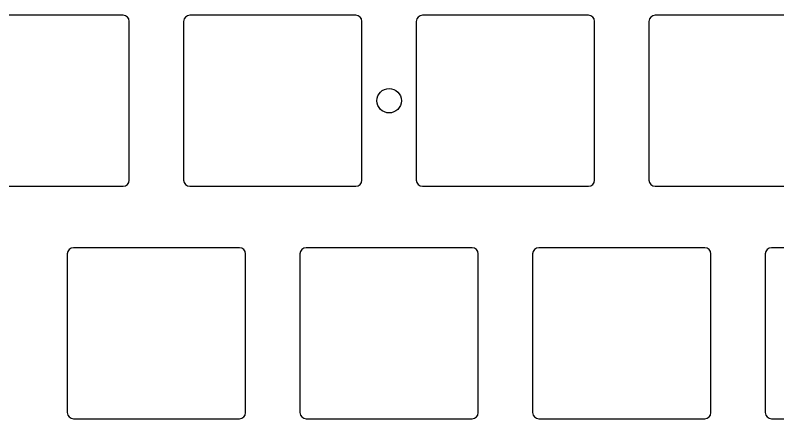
# Model space of a CAD drawing. Header units: millimetres. Extents: x -11 to 340, y -118 to 18.
# Drawn here: x 107.5 to 169.9, y -88 to -54.9 of the extents above; entities that cross this region are included whole.
import ezdxf

# ---------------------------------------------------------------- set-up
doc = ezdxf.new("R2010")
doc.units = ezdxf.units.MM
doc.header["$MEASUREMENT"] = 0
doc.layers.add('BLACK', color=7, linetype='CONTINUOUS')

msp = doc.modelspace()

# ---------------------------------------------------------------- linework, layer by layer
at = {"layer": 'BLACK', "linetype": 'Continuous'}
for p, q in [((116.3375, -54.9125), (102.7375, -54.9125)), ((135.3875, -54.9125), (121.7875, -54.9125)), ((154.4375, -54.9125), (140.8375, -54.9125)), ((173.4875, -54.9125), (159.8875, -54.9125)), ((116.8375, -68.4125), (116.8375, -55.4125)), ((121.2875, -55.4125), (121.2875, -68.4125)), ((135.8875, -68.4125), (135.8875, -55.4125)), ((140.3375, -55.4125), (140.3375, -68.4125)), ((154.9375, -68.4125), (154.9375, -55.4125)), ((159.3875, -55.4125), (159.3875, -68.4125)), ((102.7375, -68.9125), (116.3375, -68.9125)), ((121.7875, -68.9125), (135.3875, -68.9125)), ((140.8375, -68.9125), (154.4375, -68.9125)), ((159.8875, -68.9125), (173.4875, -68.9125)), ((125.8625, -73.9625), (112.2625, -73.9625)), ((144.9125, -73.9625), (131.3125, -73.9625)), ((163.9625, -73.9625), (150.3625, -73.9625)), ((183.0125, -73.9625), (169.4125, -73.9625)), ((111.7625, -74.4625), (111.7625, -87.4625)), ((126.3625, -87.4625), (126.3625, -74.4625)), ((130.8125, -74.4625), (130.8125, -87.4625)), ((145.4125, -87.4625), (145.4125, -74.4625)), ((149.8625, -74.4625), (149.8625, -87.4625)), ((164.4625, -87.4625), (164.4625, -74.4625)), ((168.9125, -74.4625), (168.9125, -87.4625)), ((112.2625, -87.9625), (125.8625, -87.9625)), ((131.3125, -87.9625), (144.9125, -87.9625)), ((150.3625, -87.9625), (163.9625, -87.9625)), ((169.4125, -87.9625), (183.0125, -87.9625))]:
    msp.add_line(p, q, dxfattribs=at)
at = {"layer": 'BLACK'}
msp.add_circle((138.1125, -61.9125), 1, dxfattribs=at)
for centre, start, end in [((116.3375, -55.4125), 0, 90), ((121.7875, -55.4125), 90, 180), ((135.3875, -55.4125), 0, 90), ((140.8375, -55.4125), 90, 180), ((154.4375, -55.4125), 0, 90), ((159.8875, -55.4125), 90, 180), ((116.3375, -68.4125), 270, 0), ((121.7875, -68.4125), 180, 270), ((135.3875, -68.4125), 270, 0), ((140.8375, -68.4125), 180, 270), ((154.4375, -68.4125), 270, 0), ((159.8875, -68.4125), 180, 270), ((112.2625, -74.4625), 90, 180), ((125.8625, -74.4625), 0, 90), ((131.3125, -74.4625), 90, 180), ((144.9125, -74.4625), 0, 90), ((150.3625, -74.4625), 90, 180), ((163.9625, -74.4625), 0, 90), ((169.4125, -74.4625), 90, 180), ((112.2625, -87.4625), 180, 270), ((125.8625, -87.4625), 270, 0), ((131.3125, -87.4625), 180, 270), ((144.9125, -87.4625), 270, 0), ((150.3625, -87.4625), 180, 270), ((163.9625, -87.4625), 270, 0), ((169.4125, -87.4625), 180, 270)]:
    msp.add_arc(centre, 0.5, start, end, dxfattribs=at)

doc.saveas('drawing.dxf')
